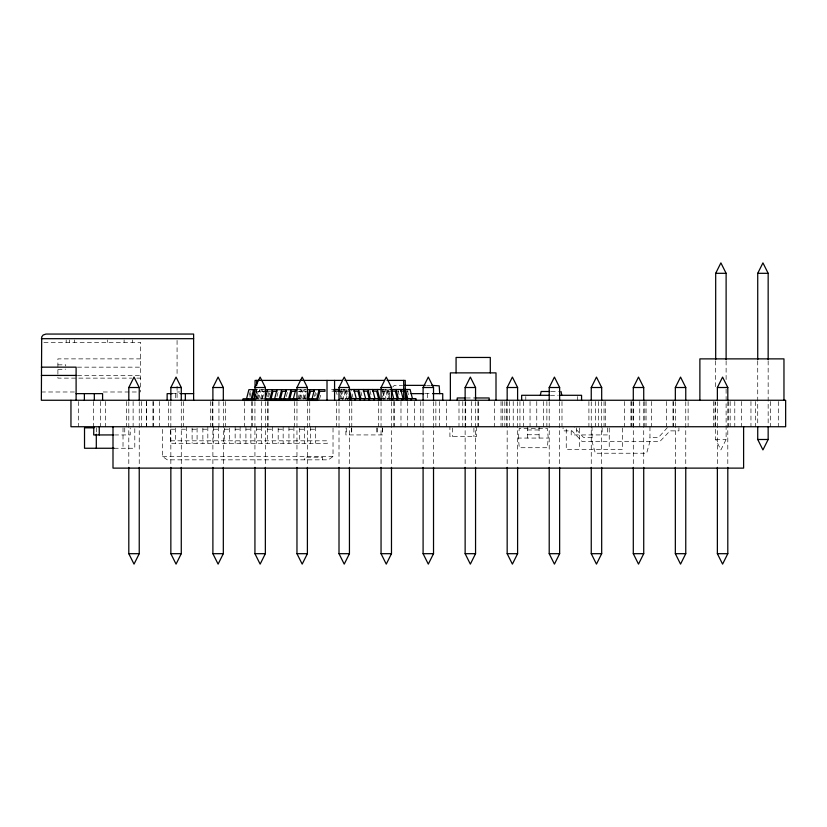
<?xml version="1.0" encoding="UTF-8"?>
<svg xmlns="http://www.w3.org/2000/svg" width="827" height="827" viewBox="0 0 827 827"><rect width="100%" height="100%" fill="white"/><g stroke="black" fill="none" stroke-linecap="round" stroke-linejoin="round"><path stroke-width="0.62" stroke-dasharray="4.13 3.1" d="M518.426 438.062L519.253 428.396L547.391 428.396L548.218 438.062L547.391 447.727L519.253 447.727L518.426 438.062L548.218 438.062M249.196 395.358L250.374 390.799M249.899 397.012L251.067 392.463M256.504 396.495L258.251 389.662M256.897 399.286L258.954 391.326M257.683 398.769L260.029 389.662M258.675 399.286L260.722 391.326M260.598 398.769L262.934 389.662M261.58 399.286L263.627 391.326M262.366 398.769L263.534 394.221M267.638 396.495L269.095 390.799M268.62 397.012L269.788 392.463M276.993 396.495L278.461 390.799M286.359 396.495L287.817 390.799M298.051 398.769L300.387 389.662M299.033 399.286L301.08 391.326M299.819 398.769L302.155 389.662M300.811 399.286L302.858 391.326M302.734 398.769L305.07 389.662M303.716 399.286L305.763 391.326M304.501 398.769L305.959 393.083M305.483 399.286L306.073 397.012M314.446 396.495L315.614 391.946M315.728 395.875L316.317 393.6M319.532 399.286L320.99 393.6M392.732 387.015L394.396 385.361L402.594 385.361M726.116 389.248L726.116 439.488L720.896 449.909L715.686 439.488L715.686 402.129M667.368 427.621L658.612 437.338L649.96 437.338M333.023 427.983L333.023 456.535L328.329 459.843L167.312 459.843L162.557 456.535L162.557 427.983M43.934 342.326L140.662 342.326L140.662 391.988M140.662 358.877L57.9 358.877L57.9 378.125L131.741 378.125M57.9 364.841L65.715 364.841L65.715 365.999M77.459 367.157L140.662 367.157M57.9 369.473L65.715 369.162M77.459 375.427L140.662 375.427M136.837 378.125L140.662 378.125M426.577 385.361L430.391 385.361M335.721 389.496L331.038 389.496L331.038 391.161L335.721 391.161M341.044 389.496L350.937 389.496L352.984 397.467M382.002 389.496L391.905 389.496M253.569 389.662L264.102 389.662M296.872 389.662L306.238 389.662M338.698 391.161L348.953 391.161M380.833 391.161L391.905 391.161M394.882 391.161L398.748 391.161M404.238 391.161L408.114 391.161M254.747 391.326L265.88 391.326M268.217 391.326L270.563 391.326M298.175 391.326L308.006 391.326M551.082 391.491L558.525 391.491M41.35 391.988L74.885 391.988M103.261 391.988L138.078 391.988M177.071 391.988L179.614 391.988M172.181 393.642L180.379 393.642M424.995 393.642L432.645 393.642M550.441 395.296L558.039 395.296M466.159 397.973L475.101 397.973M339.235 398.604L350.41 398.604M380.193 398.604L389.558 398.604L389.558 400.258M254.178 398.769L266.449 398.769M296.304 398.769L307.406 398.769M170.6 429.223L175.562 429.223M181.361 429.223L186.323 429.223M192.112 429.223L197.084 429.223M202.873 429.223L207.835 429.223M213.635 429.223L218.597 429.223M224.396 429.223L229.358 429.223M235.147 429.223L240.119 429.223M245.908 429.223L250.87 429.223M256.67 429.223L261.632 429.223M267.421 429.223L272.393 429.223M278.182 429.223L283.154 429.223M288.943 429.223L293.905 429.223M299.705 429.223L304.667 429.223M310.456 429.223L315.428 429.223M527.523 429.968L539.111 429.968M527.523 434.754L539.111 434.754M114.508 434.961L130.211 434.93L130.211 427.91M592.029 437.338L583.386 437.338L574.62 427.621M715.686 439.488L726.116 439.488M170.6 440.812L327.42 440.812L327.42 443.293L170.6 443.293L170.6 426.742M114.116 448.255L134.801 448.255L134.801 427.828M162.557 456.535L333.023 456.535M407.411 390.633L408.579 395.192M398.045 390.633L399.803 397.467M388.39 389.496L389.848 395.192M387.698 391.161L389.744 399.121M386.685 389.496L389.031 398.604M385.992 391.161L388.039 399.121M383.707 389.496L386.044 398.604M383.015 391.161L385.062 399.121M382.591 391.781L384.348 398.604M382.477 395.709L383.356 399.121M369.958 390.633L371.716 397.467M360.882 391.781L362.35 397.467M346.255 389.496L348.601 398.604M345.562 391.161L347.609 399.121M344.559 389.496L346.895 398.604M343.856 391.161L345.903 399.121M341.572 389.496L343.918 398.604M340.879 391.161L342.926 399.121M339.876 389.496L342.213 398.604M340.052 394.572L341.231 399.121M336.496 392.298L337.075 394.572M778.3 401.519L778.3 426.742M770.506 401.519L770.506 426.742M768.159 360.903L768.159 425.316M757.728 360.903L757.728 425.316M755.382 401.519L755.382 426.742M750.957 401.519L750.957 426.742M741.509 401.519L741.509 426.742M734.789 401.519L734.789 426.742M730.158 401.519L730.158 426.742M728.463 401.519L728.463 426.742M727.801 401.684L727.801 466.097M726.116 360.903L726.116 380.234M717.371 401.684L717.371 466.097M715.686 360.903L715.686 386.674M715.024 401.519L715.024 426.742M713.339 401.519L713.339 426.742M688.116 401.519L688.116 426.742M685.759 401.684L685.759 466.097M678.926 427.776L678.926 430.877L670.004 430.877L659.894 441.473L582.105 441.473L571.984 430.877L563.063 430.877L563.063 427.776M675.339 401.684L675.339 466.097M673.395 401.519L673.395 426.742M672.982 401.519L672.982 426.742M666.676 401.519L666.676 426.742M651.531 401.519L651.531 426.742M649.96 426.742L649.96 441.473L646.652 453.227L595.347 453.227L592.029 441.473L592.029 426.742M646.073 401.519L646.073 426.742M644.812 401.519L644.812 426.742M643.726 401.684L643.726 466.097M639.767 401.519L639.767 426.742M633.296 401.684L633.296 466.097M633.048 401.519L633.048 426.742M631.363 401.519L631.363 426.742M630.939 401.519L630.939 426.742M624.633 401.519L624.633 426.742M622.39 428.004L622.39 449.547L566.247 449.547L566.247 428.004M609.23 428.004L609.23 449.547M607.607 427.91L607.607 434.93L571.199 434.93L571.199 427.91M605.292 401.519L605.292 426.742M604.03 401.519L604.03 426.742M602.149 427.91L602.149 434.93M601.684 401.684L601.684 466.097M598.572 401.519L598.572 426.742M595.626 401.519L595.626 426.742M591.253 401.684L591.253 466.097M588.907 401.519L588.907 426.742M579.407 428.004L579.407 449.547M577.432 396.536L577.432 400.258M576.657 427.91L576.657 434.93M561.988 401.519L561.988 426.742M559.641 401.684L559.641 466.097M549.211 401.684L549.211 466.097M546.864 401.519L546.864 426.742M543.484 401.519L543.484 426.742M539.111 426.742L539.111 438.062M536.764 401.519L536.764 426.742M530.045 401.519L530.045 426.742M527.523 426.742L527.523 438.062M525.796 396.536L525.796 400.258M523.326 401.519L523.326 426.742M519.945 401.519L519.945 426.742M517.599 401.684L517.599 466.097M513.226 401.519L513.226 426.742M509.442 401.519L509.442 426.742M507.168 401.684L507.168 466.097M506.506 401.519L506.506 426.742M504.821 401.519L504.821 426.742M502.723 401.519L502.723 426.742M501.028 401.519L501.028 426.742M494.308 401.519L494.308 426.742M478.326 401.519L478.326 426.742M477.913 401.519L477.913 426.742M476.393 426.742L476.393 436.677L449.909 436.677L449.909 426.742M475.556 401.684L475.556 466.097M473.912 427.983L473.912 436.677M471.607 401.519L471.607 426.742M465.715 401.519L465.715 426.742M465.136 401.684L465.136 466.097M462.779 401.519L462.779 426.742M458.995 401.519L458.995 426.742M452.39 427.983L452.39 436.677M446.384 401.519L446.384 426.742M439.664 401.519L439.664 426.742M435.87 401.519L435.87 426.742M433.524 401.684L433.524 466.097M427.518 393.642L427.518 399.152M423.093 401.684L423.093 466.097M420.736 401.519L420.736 426.742M414.43 401.519L414.43 426.742M407.711 401.519L407.711 426.742M400.981 401.519L400.981 426.742M394.262 401.519L394.262 426.742M393.828 401.519L393.828 426.742M391.481 401.684L391.481 466.097M389.693 393.642L389.693 400.258M387.853 398.604L387.853 400.258M387.222 389.496L387.222 391.161M385.516 389.496L385.516 391.161M384.875 398.604L384.875 400.258M383.18 398.604L383.18 400.258M382.694 427.91L382.694 434.93L345.882 434.93L345.882 427.91M382.539 389.496L382.539 391.161M382.291 427.91L382.291 434.93M381.051 401.684L381.051 466.097M378.704 401.519L378.704 426.742M377.226 427.91L377.226 434.93M376.833 427.91L376.833 434.93M351.785 401.519L351.785 426.742M351.733 427.91L351.733 434.93M351.341 427.91L351.341 434.93M349.439 401.684L349.439 466.097M348.064 389.496L348.064 391.161M347.423 398.604L347.423 400.258M346.275 427.91L346.275 434.93M345.727 398.604L345.727 400.258M345.086 389.496L345.086 391.161M343.381 389.496L343.381 391.161M342.75 398.604L342.75 400.258M339.008 401.684L339.008 466.097M336.661 401.519L336.661 426.742M322.623 459.843L322.623 457.217L304.781 457.217L304.781 459.843M315.428 426.742L315.428 443.293M310.456 426.742L310.456 443.293M309.743 401.519L309.743 426.742M307.396 401.684L307.396 466.097M304.667 426.742L304.667 443.293M303.333 389.662L303.333 391.326M301.555 389.662L301.555 391.326M299.705 428.024L299.705 443.293M296.965 401.684L296.965 466.097M294.619 401.519L294.619 426.742M293.905 426.742L293.905 443.293M288.943 426.742L288.943 443.293M283.154 426.742L283.154 443.293M278.182 428.024L278.182 443.293M272.393 426.742L272.393 443.293M268.124 401.519L268.124 426.742M267.71 401.519L267.71 426.742M267.421 428.024L267.421 443.293M265.353 401.684L265.353 466.097M261.632 426.742L261.632 443.293M261.404 401.519L261.404 426.742M261.198 389.662L261.198 391.326M259.43 389.662L259.43 391.326M256.701 389.083L256.701 399.017M256.67 426.742L256.67 443.293M256.639 389.083L256.639 399.017M254.933 401.684L254.933 466.097M252.576 401.519L252.576 426.742M251.305 401.519L251.305 426.742M250.87 426.742L250.87 443.293M245.908 426.742L245.908 443.293M244.585 401.519L244.585 426.742M240.119 426.742L240.119 443.293M235.147 426.742L235.147 443.293M229.358 428.024L229.358 443.293M225.668 401.519L225.668 426.742M224.396 428.024L224.396 443.293M223.321 401.684L223.321 466.097M218.948 401.519L218.948 426.742M218.597 426.742L218.597 443.293M213.635 426.742L213.635 443.293M212.89 401.684L212.89 466.097M212.229 401.519L212.229 426.742M210.534 401.519L210.534 426.742M207.835 426.742L207.835 443.293M202.873 428.024L202.873 443.293M197.084 428.024L197.084 443.293M192.112 428.024L192.112 443.293M186.323 426.742L186.323 443.293M183.625 401.519L183.625 426.742M181.278 401.684L181.278 466.097M177.071 340.424L177.071 376.068M177.071 386.25L177.071 400.258M175.562 428.024L175.562 443.293M175.417 393.642L175.417 399.152M170.848 401.684L170.848 466.097M168.501 401.519L168.501 426.742M159.663 401.519L159.663 426.742M153.357 401.519L153.357 426.742M152.943 401.519L152.943 426.742M146.637 401.519L146.637 426.742M146.555 401.519L146.555 426.742M141.582 401.519L141.582 426.742M139.236 401.684L139.236 466.097M133.116 401.519L133.116 426.742M132.382 339.969L132.382 342.326M128.805 401.684L128.805 466.097M126.459 401.519L126.459 426.742M124.753 427.91L124.732 434.961M124.112 339.969L124.112 342.326M123.016 427.828L123.016 448.255M107.551 339.969L107.551 342.326M105.649 401.519L105.649 426.742M100.387 401.519L100.387 426.742M96.304 427.828L96.304 432.935M93.668 401.519L93.668 426.742M78.307 401.519L78.307 426.742M74.451 339.969L74.451 342.326M69.489 339.969L69.489 342.326M66.181 339.969L66.181 342.326"/><path stroke-width="1.24" d="M70.957 400.258L70.957 426.742L785.65 426.742L785.65 400.258L41.35 400.258L41.701 336.909L43.159 335.007L45.981 334.056L193.621 334.056L193.621 400.258M540.32 395.296L541.147 391.491L549.831 391.491M246.549 398.769L248.896 389.662L255.347 389.662M253.569 389.662L251.232 398.769L243.045 398.769L243.045 400.423L251.925 400.423L254.271 391.326M253.992 399.286L255.161 394.737M267.617 389.662L265.281 398.769L269.964 398.769L272.3 389.662M274.636 398.769L276.983 389.662M281.666 389.662L279.319 398.769L271.132 398.769L271.132 400.423L280.012 400.423L282.358 391.326L286.349 391.326M284.002 398.769L286.349 389.662M291.021 389.662L288.685 398.769L280.487 398.769L280.487 400.423L289.378 400.423L291.724 391.326L295.704 391.326M293.368 398.769L295.704 389.662M307.406 398.769L309.753 389.662M308.109 400.423L310.445 391.326L314.436 391.326M312.089 398.769L314.436 389.662M319.119 389.662L316.772 398.769L308.585 398.769L308.585 400.423L317.465 400.423L319.811 391.326L324.97 391.326L324.97 389.662L307.406 389.662M128.805 400.392L128.805 387.512L134.026 377.091L139.236 387.512L139.236 400.392M170.848 400.392L170.848 387.512L176.058 377.091L181.278 387.512L181.278 400.392M212.89 400.392L212.89 387.512L218.101 377.091L223.321 387.512L223.321 400.392M139.236 467.379L139.236 553.687L134.026 564.117L128.805 553.687L128.805 467.379M181.278 467.379L181.278 553.687L176.058 564.117L170.848 553.687L170.848 467.379M296.965 400.392L296.965 387.512L302.186 377.091L307.396 387.512L307.396 400.392M223.321 467.379L223.321 553.687L218.101 564.117L212.89 553.687L212.89 467.379M339.008 400.392L339.008 387.512L344.228 377.091L349.439 387.512L349.439 400.392M265.353 467.379L265.353 553.687L260.143 564.117L254.933 553.687L254.933 467.379M381.051 400.392L381.051 387.512L386.261 377.091L391.481 387.512L391.481 400.392M307.396 467.379L307.396 553.687L302.186 564.117L296.965 553.687L296.965 467.379M423.093 400.392L423.093 387.512L428.303 377.091L433.524 387.512L433.524 400.392M349.439 467.379L349.439 553.687L344.228 564.117L339.008 553.687L339.008 467.379M465.136 400.392L465.136 387.512L470.346 377.091L475.556 387.512L475.556 400.392M391.481 467.379L391.481 553.687L386.261 564.117L381.051 553.687L381.051 467.379M507.168 400.392L507.168 387.512L512.389 377.091L517.599 387.512L517.599 400.392M433.524 467.379L433.524 553.687L428.303 564.117L423.093 553.687L423.093 467.379M549.211 400.392L549.211 387.512L554.431 377.091L559.641 387.512L559.641 400.392M475.556 467.379L475.556 553.687L470.346 564.117L465.136 553.687L465.136 467.379M591.253 400.392L591.253 387.512L596.463 377.091L601.684 387.512L601.684 400.392M517.599 467.379L517.599 553.687L512.389 564.117L507.168 553.687L507.168 467.379M633.296 400.392L633.296 387.512L638.506 377.091L643.726 387.512L643.726 400.392M559.641 467.379L559.641 553.687L554.431 564.117L549.211 553.687L549.211 467.379M715.686 359.621L715.686 273.313L720.896 262.883L726.116 273.313L726.116 359.621M675.339 400.392L675.339 387.512L680.549 377.091L685.759 387.512L685.759 400.392M601.684 467.379L601.684 553.687L596.463 564.117L591.253 553.687L591.253 467.379M757.728 359.621L757.728 273.313L762.939 262.883L768.159 273.313L768.159 359.621M717.371 400.392L717.371 387.512L722.591 377.091L727.801 387.512L727.801 400.392M643.726 467.379L643.726 553.687L638.506 564.117L633.296 553.687L633.296 467.379M685.759 467.379L685.759 553.687L680.549 564.117L675.339 553.687L675.339 467.379M768.159 426.608L768.159 439.488L762.939 449.909L757.728 439.488L757.728 426.608M727.801 467.379L727.801 553.687L722.591 564.117L717.371 553.687L717.371 467.379M715.686 273.313L726.116 273.313M757.728 273.313L768.159 273.313M41.35 338.688L193.621 338.688M41.35 367.157L76.105 367.157L76.105 400.258M41.35 375.427L76.105 375.427M342.388 380.399L255.078 380.399L254.933 400.392M344.818 380.399L384.493 380.399M387.036 380.399L405.251 380.399L405.251 390.323M404.579 385.361L425.295 385.361M431.663 385.361L439.209 385.847L439.695 393.642M128.805 387.512L139.236 387.512M170.848 387.512L181.278 387.512M212.89 387.512L223.321 387.512M265.353 387.512L254.933 387.512L260.143 377.091L265.353 387.512L265.353 400.392M296.965 387.512L307.396 387.512M339.008 387.512L349.439 387.512M381.051 387.512L391.481 387.512M423.093 387.512L433.524 387.512M465.136 387.512L475.556 387.512M507.168 387.512L517.599 387.512M549.211 387.512L559.641 387.512M591.253 387.512L601.684 387.512M633.296 387.512L643.726 387.512M675.339 387.512L685.759 387.512M717.371 387.512L727.801 387.512M339.876 389.496L334.025 389.496L334.025 391.161L339.173 391.161M349.232 389.496L382.002 389.496M390.199 389.496L410.099 389.496L412.435 398.604M265.281 389.662L296.872 389.662M353.915 391.161L357.905 391.161L360.241 400.258M363.28 391.161L367.271 391.161L369.607 400.258M372.646 391.161L376.626 391.161L378.973 400.258M391.367 391.161L395.358 391.161L397.694 400.258M400.733 391.161L404.713 391.161L407.06 400.258M264.919 391.326L267.617 391.326M276.983 391.326L272.993 391.326L270.656 400.423L266.449 400.423L266.449 398.769M76.105 393.642L102.589 393.642L102.589 400.258M172.181 393.642L167.137 393.642L167.137 400.258M180.379 393.642L193.621 393.642M411.05 393.642L423.775 393.642M432.593 393.642L442.734 393.642L442.734 400.258M549.18 395.296L521.651 395.296L521.651 400.258M559.3 395.296L581.567 395.296L581.567 400.258M464.877 397.973L457.217 397.973L457.217 400.258M475.101 397.973L489.16 397.973L489.16 400.258M382.002 398.604L379.665 398.604L377.329 389.496M390.199 398.604L397.218 398.604L397.218 400.258M254.747 398.769L252.4 398.769L252.4 400.423L254.747 400.423M296.872 398.769L289.853 398.769L289.853 400.423L297.689 400.423M93.947 427.828L84.519 427.828L84.519 448.255L114.116 448.255M113.278 434.93L93.699 434.961L93.802 426.742M757.728 439.488L768.159 439.488M128.805 553.687L139.236 553.687M170.848 553.687L181.278 553.687M212.89 553.687L223.321 553.687M254.933 553.687L265.353 553.687M296.965 553.687L307.396 553.687M339.008 553.687L349.439 553.687M381.051 553.687L391.481 553.687M423.093 553.687L433.524 553.687M465.136 553.687L475.556 553.687M507.168 553.687L517.599 553.687M549.211 553.687L559.641 553.687M591.253 553.687L601.684 553.687M633.296 553.687L643.726 553.687M675.339 553.687L685.759 553.687M717.371 553.687L727.801 553.687M405.416 389.496L407.752 398.604L415.95 398.604L415.95 400.258M400.733 389.496L403.069 398.604M396.05 389.496L398.387 398.604L406.584 398.604L406.584 400.258M391.367 389.496L393.714 398.604M372.646 389.496L374.982 398.604M367.963 389.496L370.3 398.604L378.497 398.604L378.497 400.258M363.28 389.496L365.617 398.604M358.598 389.496L360.944 398.604L369.131 398.604L369.131 400.258M353.915 389.496L356.261 398.604M349.532 390.633L351.578 398.604L359.766 398.604L359.766 400.258M349.418 394.572L350.886 400.258M561.006 391.491L561.833 395.296M783.965 400.258L783.965 358.877L699.88 358.877L699.88 400.258M743.607 426.742L743.607 468.123L112.999 468.123L112.999 426.742M496.004 400.258L496.004 372.874L450.364 372.874L450.364 400.258M490.297 372.874L490.297 357.46L456.07 357.46L456.07 372.874M411.267 398.604L411.267 400.258M405.251 394.055L405.251 399.017M403.679 380.399L403.679 399.017M401.901 398.604L401.901 400.258M392.536 398.604L392.536 400.258M373.814 398.604L373.814 400.258M364.449 398.604L364.449 400.258M355.083 398.604L355.083 400.258M350.41 398.604L350.41 400.258M334.573 380.399L334.573 400.258M327.016 380.399L327.016 400.258M313.257 398.769L313.257 400.423M294.536 398.769L294.536 400.423M285.17 398.769L285.17 400.423M275.815 398.769L275.815 400.423M256.701 380.399L256.701 385.361M247.718 398.769L247.718 400.423M185.351 393.642L185.351 400.258M99.261 426.742L99.261 434.93M96.304 434.216L96.304 448.255M94.319 393.642L94.319 400.258M84.385 393.642L84.385 400.258"/></g></svg>
